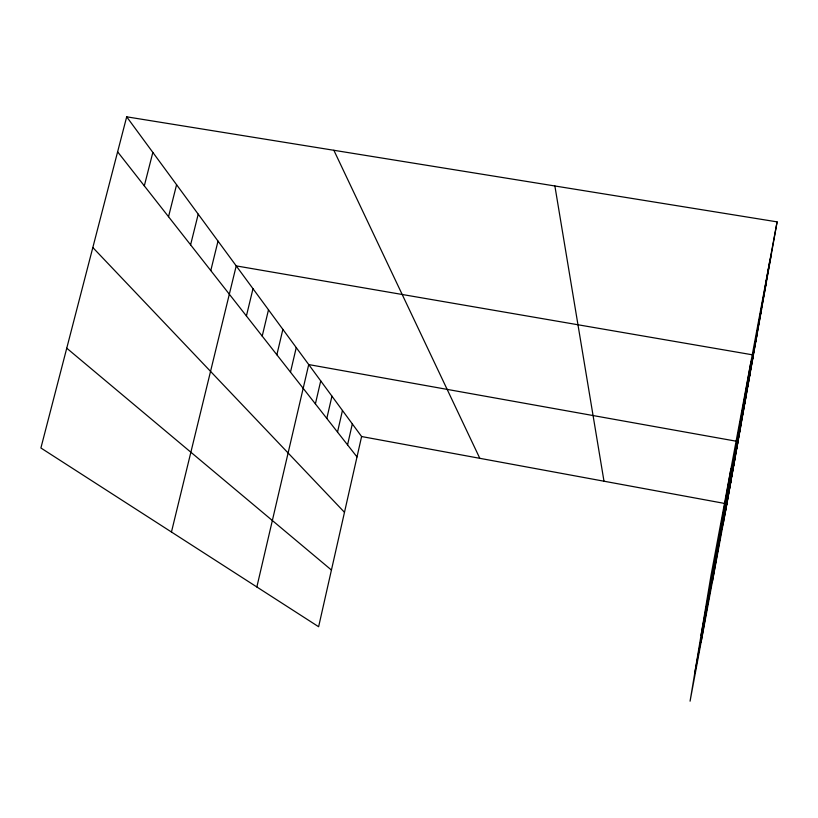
<?xml version="1.0" encoding="UTF-8"?>
<svg xmlns="http://www.w3.org/2000/svg" width="818" height="818" viewBox="0 0 818 818"><rect width="100%" height="100%" fill="white"/><g stroke="black" fill="none" stroke-linecap="round" stroke-linejoin="round"><path stroke-width="1.23" d="M701.057 642.335L730.955 468.755M712.233 582.436L751.047 361.249M722.959 525.003L770.127 259.183M777.1 221.872L711.016 575.432L690.075 701.179L726.905 503.868L777.1 221.872L126.688 116.821L40.9 447.988L318.621 626.731L361.607 436.536L126.688 116.821M759.912 316.76L766.241 282.875M755.515 341.535L761.568 309.132M751.507 364.112L757.304 333.069M701.046 635.31L753.409 354.981L236.218 265.891L171.453 532.017M744.472 403.734L749.82 375.104M738.501 437.385L746.517 393.652M735.842 452.374L740.638 426.72M694.646 673.735L738 441.526M728.787 492.16L735.474 455.728M724.779 514.747L730.903 481.362M764.758 289.449L771.394 253.928M337.517 432.088L342.456 410.472M347.558 444.88L352.323 423.898M326.811 418.448L331.944 396.168M315.4 403.898L320.728 380.902M256.852 586.976L308.723 364.572L736.742 441.301M290.482 372.149L296.249 347.599M276.862 354.787L282.875 329.388M262.21 336.116L268.488 309.817M246.412 315.973L252.987 288.713M210.788 270.564L218.017 241.126M190.594 244.838L198.222 214.183M168.528 216.719L176.586 184.735M144.316 185.85L152.843 152.424M361.607 436.536L726.905 503.868M66.749 348.202L331.433 570.034M92.823 247.527L344.48 512.303M117.618 151.831L356.996 456.914M333.867 150.287L479.808 458.325M554.88 185.983L603.991 481.209"/></g></svg>
